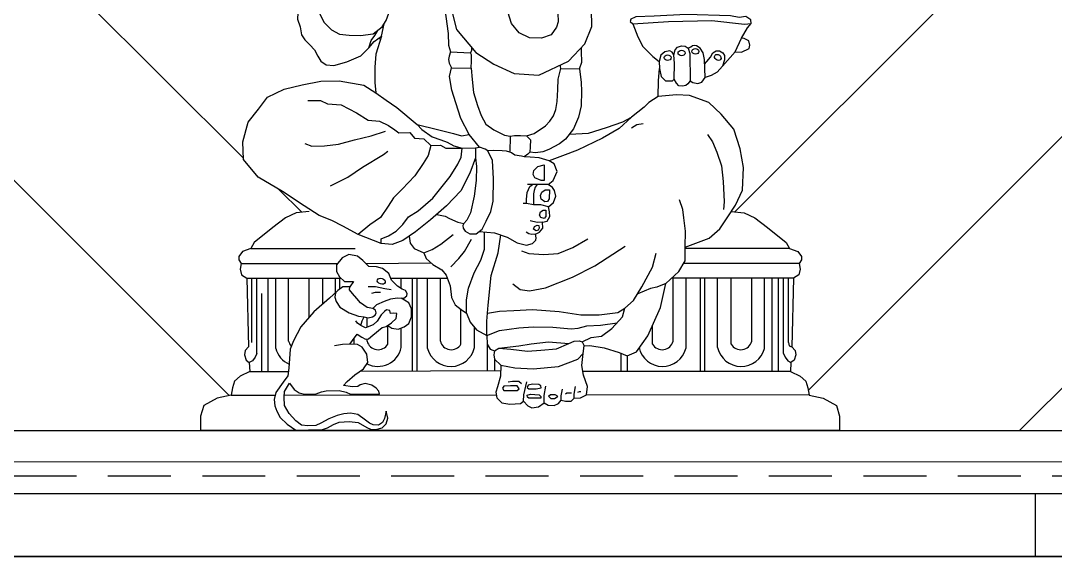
# Model space of a CAD drawing. Header units: millimetres. Extents: x 56222 to 3066687, y -650199 to -121287.
# Drawn here: x 140300.11 to 140316.54, y -185783.99 to -185775.48 of the extents above; entities that cross this region are included whole.
import ezdxf

# ---------------------------------------------------------------- set-up
doc = ezdxf.new("R2010")
doc.units = ezdxf.units.MM
doc.header["$MEASUREMENT"] = 0
doc.linetypes.add('DASHEDX2', pattern=[1.5, 1, -0.5])
doc.layers.add('$TD_AUDIT_GENERATED_(A0BDF17)', color=32, linetype='Continuous', lineweight=30)
doc.layers.add('FURNITURE', color=32, linetype='Continuous', lineweight=9)

# ---------------------------------------------------------------- blocks, each defined once
blk = doc.blocks.new('Ganeshji')
for p, q in [((-63.11, 20.74), (-63.11, 35.85)), ((-61.91, 18.17), (-61.91, 35.85)), ((-59.24, 13.87), (-59.24, 35.85)), ((-57.45, 19.34), (-57.45, 35.85)), ((-54.44, 21.06), (-54.44, 35.85)), ((-49.59, 26.64), (-49.59, 35.85)), ((-46.42, 29.74), (-46.42, 35.85)), ((-43.44, 32.44), (-43.44, 35.85)), ((-42.38, 33.31), (-42.38, 35.85)), ((-27.95, 33.42), (-27.95, 35.85)), ((-25.31, 13.87), (-25.31, 35.85)), ((-24.25, 13.87), (-24.25, 35.85)), ((-21.78, 19.34), (-21.78, 35.85)), ((-18.76, 21.06), (-18.76, 35.85)), ((35.97, 21.06), (35.97, 35.85)), ((38.99, 19.34), (38.99, 35.85)), ((42.38, 13.87), (42.38, 35.85)), ((43.44, 13.87), (43.44, 35.85)), ((46.42, 19.52), (46.42, 35.85)), ((49.59, 20.35), (49.59, 35.85)), ((54.44, 21.06), (54.44, 35.85)), ((57.45, 19.34), (57.45, 35.85)), ((59.24, 13.87), (59.24, 35.85)), ((60.7, 13.87), (60.7, 35.85)), ((61.91, 18.17), (61.91, 35.85)), ((63.11, 20.74), (63.11, 35.85)), ((-60.7, 13.87), (-60.7, 32.22)), ((60.7, 13.87), (60.7, 32.22)), ((-13.92, 20.35), (-13.92, 28.52)), ((-35.97, 24.33), (-35.97, 26.6)), ((-31.12, 20.35), (-31.12, 24.75)), ((31.12, 20.35), (31.12, 24.75)), ((-27.95, 19.52), (-27.95, 24.14)), ((-10.75, 19.52), (-10.75, 24.32)), ((-38.99, 20.25), (-38.99, 21.76)), ((-35.97, 21.06), (-35.97, 21.56)), ((-7.77, 20.31), (-7.77, 14.09)), ((23.64, 18.22), (23.64, 13.87)), ((25.13, 17.55), (25.13, 13.87)), ((-6.06, 16.77), (-6.06, 14.1))]:
    blk.add_line(p, q)
for points in [[(-16.35, 99.98), (-14.97, 94.38), (-10.43, 88.98), (-6.2, 86.24), (-1.41, 83.99), (4.36, 83.6), (11.37, 86.89), (15.17, 90.98), (16.87, 95.1), (16.77, 99.1)], [(8.83, 98.25), (8.9, 96.15), (8.54, 94.94), (7.29, 93.1), (4.98, 92.31), (2.2, 92.38), (-0.24, 93.56), (-2.03, 95.82), (-2.88, 98.57)], [(-21.17, 115.72), (-21.18, 113.51), (-20.41, 110.9), (-19.52, 107.89), (-18.97, 106.06), (-18.31, 102.84), (-17.46, 97.44), (-16.92, 93.41), (-16.88, 90.67), (-16.38, 89.15), (-11.71, 88.89), (-11.37, 89.45), (-11.37, 90.1)], [(-46.37, 110.95), (-48.07, 108.38), (-49.81, 105.89), (-51.46, 103.05), (-52.16, 99.72), (-52.31, 96.78), (-51.7, 95.01), (-51.41, 93.16), (-50.61, 91.98), (-49.47, 90.75), (-48.37, 89.58), (-47.55, 88.11), (-46.87, 86.93), (-45.64, 86.05), (-43.84, 85.94), (-40.74, 86.76), (-37.49, 88.21), (-35.56, 90.09), (-34.3, 91.59), (-32.63, 92.83), (-31.97, 95.73)], [(-45.73, 109.17), (-46.71, 107.3), (-47.72, 104.88), (-48.13, 103.33), (-48.24, 101.25), (-47.89, 99.52), (-46.09, 96.06), (-44.33, 94.3), (-42.48, 93.31), (-40.21, 93.03), (-37.53, 92.93), (-34.53, 93.38), (-32.43, 94.99), (-31.5, 96.48), (-30.85, 98.21), (-30.87, 100.15), (-31.11, 101.41), (-32.16, 102.82), (-32.61, 103.9)], [(27.07, 97.28), (26.04, 96.82), (25.84, 96.27), (26.48, 95.69), (34.87, 96.23), (45.07, 96.5), (52.71, 95.66), (54.29, 95.76), (54.21, 96.67), (53.09, 97.43), (51.48, 97.24), (49.48, 97.58), (39.05, 97.89), (31.52, 97.54), (27.19, 97.33), (27.07, 97.28)], [(26.48, 95.69), (27.64, 92.67), (28.85, 90.41), (31.23, 88.01), (32.71, 86.87)], [(47.57, 85.78), (50.52, 89.14), (52.03, 92.31), (53.42, 94.81), (54.29, 95.76)], [(-35.56, 90.09), (-35.01, 91.8), (-34.19, 92.98), (-33.48, 94.18)], [(-32.63, 92.83), (-33.92, 88.58), (-34.14, 85.48), (-34.16, 81.93), (-33.92, 79.44)], [(13.97, 85.11), (14.47, 86.72), (14.46, 89.17), (14.4, 90.16)], [(36.1, 88.4), (36.46, 89.59), (36.96, 90.24), (37.95, 90.56), (38.8, 90.46), (39.52, 89.99), (39.88, 88.76), (40, 82.29), (39.45, 81.58), (38.93, 81.17), (38.2, 81.02), (37.28, 81.16), (36.77, 81.72), (36.2, 82.68)], [(40, 82.29), (40.58, 81.88), (41.76, 81.71), (42.68, 81.99), (43.46, 83.08), (43.31, 87.33), (43.02, 88.87), (42.29, 90.01), (41.43, 90.53), (41.05, 90.65), (40.55, 90.5), (40.1, 90.19), (39.52, 89.99)], [(50.52, 89.14), (52.07, 89.02), (53.84, 89.89), (53.99, 90.72), (53.73, 91.72), (52.68, 92.3), (52.03, 92.31)], [(-16.38, 89.15), (-16.68, 88.08), (-16.88, 87.3), (-16.7, 86.48), (-16.11, 85.37), (-11.54, 85.27), (-11.45, 86.99), (-11.42, 88.38), (-11.71, 88.89)], [(36.1, 88.4), (35.73, 89.02), (35.18, 89.33), (34.05, 89.11), (33.11, 88.34), (32.71, 86.87), (32.76, 85.21), (33.12, 83.3), (34.17, 82.28), (35.79, 82.32), (36.2, 82.68), (36.28, 86.37), (36.1, 88.4)], [(43.31, 86.2), (43.9, 86.86), (44.78, 87.84), (45.29, 88.88), (46.12, 89.35), (46.88, 89.39), (47.65, 88.88), (48.06, 88.27), (48.01, 87.25), (47.57, 85.78), (46.35, 84.31), (44.9, 83.56), (43.46, 83.08)], [(-26.08, 45.77), (-25.83, 44.1), (-24.89, 42.87), (-22.64, 41.84), (-22.06, 40.49), (-20.49, 39.06), (-18.45, 37.8), (-17.38, 36.59), (-16.44, 34.04), (-16.17, 31.3), (-15.25, 29.59), (-13.83, 28.46), (-12.64, 27.64), (-11.72, 25.49), (-10.25, 23.72), (-7.84, 22.4), (-7.77, 20.31), (-7.06, 19.18), (-6.05, 18.78), (-6.15, 17.78), (-6.06, 16.77), (-4.52, 15.41), (-1.28, 14.74), (3.07, 14.52), (9, 15.08), (13.53, 16.82), (14.8, 18.13), (15.04, 19.92), (16.4, 20.01), (19.77, 19.44), (23.28, 18.39), (25.13, 17.55), (27.33, 18.53), (30.02, 22.28), (32.99, 28.92), (34.22, 34.6), (37.31, 37.43), (38.77, 39.97), (38.8, 43.12), (44.42, 45.29), (46.97, 47.49), (48.64, 50.05), (50.62, 53.07), (52.27, 56.59), (52.53, 61.89), (51.71, 66.32), (50.27, 70.89), (47.25, 74.45), (44.38, 77.18), (39.83, 78.85), (36.76, 78.98), (32.43, 78.59), (32.53, 82.32), (32.74, 85.21)], [(-11.54, 85.27), (-11.31, 82.58), (-10.93, 79.57), (-10.04, 76.5), (-9.16, 74.12), (-8.03, 72.14), (-6.19, 70.77), (-3.68, 69.51), (-2.34, 69.28), (-2.41, 65.54), (-3.22, 65.75), (-4.25, 65.85), (-6.16, 65.9), (-7.62, 65.86), (-8.23, 66.24), (-9.52, 66.65), (-11.98, 69.66), (-13.96, 73.43), (-15.15, 77.13), (-16.07, 80.07), (-16.64, 83.33), (-16.11, 85.37)], [(1.51, 69.34), (3.26, 69.88), (5.98, 71.72), (7, 72.84), (7.84, 74.04), (8.38, 75.54), (8.7, 77.42), (8.83, 80.26), (8.96, 82.73), (9.59, 85.23), (13.97, 85.11), (14.36, 81.87), (14.4, 79.89), (14.34, 76.38), (13.72, 73.71), (12.56, 71.01), (10.63, 68.54), (9.24, 67.46), (6.78, 66.13), (5.3, 65.56), (3.63, 65.38), (2.31, 65.51)], [(9.59, 85.23), (9.47, 85.65), (9.47, 86)], [(-15.6, 67), (-13.66, 66.49), (-10.5, 66.56), (-10.48, 64.19), (-11.8, 60.56), (-13.91, 56.44), (-17.28, 52.85), (-21.05, 49.56), (-24.58, 46.79), (-27.59, 44.75), (-30.08, 43.75), (-32.66, 44.02), (-38.05, 46.11), (-41.72, 48.08), (-44.29, 49.43), (-47.24, 50.64), (-50.74, 52.86), (-55.87, 56.22), (-61.57, 59.64), (-65.07, 63.78), (-65.17, 67.93), (-63.96, 72.57), (-61.51, 75.61), (-59.38, 78.49), (-55.47, 80.33), (-51.28, 81.39), (-46.87, 82.25), (-42.55, 82.29), (-36.73, 81.27), (-33.92, 79.44), (-31.47, 77.76), (-29, 76), (-24.23, 71.99), (-23.08, 70.84), (-20.68, 69.1), (-18.67, 68.39), (-17.18, 67.84), (-15.6, 67)], [(32.43, 78.59), (30.24, 77.23), (29.17, 76.09), (26.17, 73.78), (23.31, 71.11), (19.39, 68.82), (13.46, 66.01), (9.97, 64.64), (6.8, 63.51)], [(-49.92, 77.65), (-46.96, 77.66), (-45.28, 76.9), (-42.06, 76.65), (-38.46, 74.8), (-35.74, 73.01), (-33.06, 72.77), (-30.98, 71.81), (-29.49, 70.74), (-28.55, 70.04), (-25.95, 70.17), (-24.81, 68.77), (-22.61, 68.64), (-20.98, 67.11), (-18.7, 67.13), (-17.49, 66.48), (-13.66, 66.49)], [(11.59, 69.77), (16.03, 70), (20.3, 71.32), (24.11, 72.68), (26.17, 73.78)], [(-24.23, 71.99), (-19.47, 70.85), (-15.7, 69.94), (-13.8, 69.32), (-11.98, 69.66)], [(26.19, 71.26), (27.4, 72.05), (28.9, 72.28)], [(-50.63, 67.52), (-48.99, 66.95), (-45.98, 67.01), (-42.7, 67.41), (-38.91, 68.41), (-35.02, 69.39), (-31.69, 70.48)], [(-2.34, 69.28), (-1.34, 69.47), (0.08, 69.44), (1.46, 69.39), (2.4, 68.42), (2.34, 66.74), (2.31, 65.51), (1.84, 65.02), (0.98, 64.43), (0.29, 64.56), (-1.22, 64.83), (-2.01, 65.33), (-2.41, 65.54)], [(44.04, 69.7), (45.22, 67.91), (46.22, 65.48), (47.37, 62.28), (47.71, 58.63), (47.96, 53.8), (47.8, 52.01)], [(-44.6, 57.61), (-40.49, 59.64), (-37.1, 62), (-32.15, 65), (-31.1, 65.71)], [(-20.98, 67.11), (-21.66, 64.76), (-22.82, 62.83), (-24.79, 59.96), (-27.75, 56.82), (-29.78, 54.73), (-31.04, 52.82), (-32.86, 50.11), (-35.32, 48.41), (-38.05, 46.11)], [(-32.66, 44.02), (-32.65, 45.1), (-30.93, 45.83), (-29.17, 46.94), (-27.6, 48.51), (-26.25, 50.31), (-23.98, 51.68), (-20.52, 54.66), (-16.45, 59.8), (-14.63, 62.66), (-13.85, 64.36), (-13.66, 66.49)], [(-10.48, 64.19), (-10.28, 62.16), (-10.37, 58.85), (-10.79, 55.16), (-11.64, 51.23), (-12.5, 49.54), (-13.26, 48.73), (-13.48, 48.28), (-13.4, 47.61), (-12.95, 46.93), (-11.86, 46.3), (-10.32, 46.29), (-8.96, 47.4), (-7.98, 49.25), (-6.92, 51.56), (-6.32, 54.01), (-6.27, 59.25), (-6.47, 63.54), (-7.62, 65.86)], [(-10.5, 66.56), (-9.52, 66.65)], [(-9.64, 46.85), (-6.04, 46.53), (-3.04, 45.54), (-0.72, 44.21), (1.48, 43.61), (2.9, 43.99), (3.69, 44.79), (3.76, 45.36), (3.63, 46.21), (4.55, 46.66), (5.36, 47.62), (5.25, 49.01), (6.35, 49.28), (6.98, 50.37), (6.88, 51.48), (6.7, 52.68), (7.87, 53.63), (8.41, 55.16), (8.05, 56.51), (7.59, 57.19), (6.56, 57.87), (7.74, 58.84), (8.68, 60.98), (8, 62.74), (6.8, 63.51), (4.5, 64.15), (2.32, 64.32), (0.98, 64.43)], [(5.68, 62.53), (5.66, 58.83), (4.92, 58.86), (3.48, 59.47), (3.07, 60.22), (3.21, 61.17), (4.15, 62.1), (5.68, 62.53)], [(1.5, 53.44), (1.5, 54.4), (1.64, 56.03), (2.25, 57.44), (2.88, 57.87)], [(6.56, 57.87), (4.03, 57.87), (1.74, 57.87)], [(4.03, 57.87), (3.56, 57.3), (3.32, 56.48), (3.12, 55.68), (3.15, 53.95), (3.15, 53.1)], [(6.86, 56.67), (6.79, 54.56), (6.45, 53.88), (5.8, 53.84), (4.95, 54.48), (4.76, 55.3), (5.07, 56.12), (5.87, 56.66), (6.86, 56.67)], [(38.8, 43.12), (38.89, 46.93), (38.49, 50.03), (38.24, 52.02), (37.49, 54.26)], [(-49.63, 51.56), (-52.64, 51.2), (-55.2, 50.06), (-58.12, 47.77), (-62.5, 44.25), (-63.33, 42.86), (-65.31, 42.12), (-66.17, 40.99), (-66.15, 40.16), (-65.6, 39.28), (-65.83, 37.95), (-65.48, 36.62), (-64.27, 35.85), (-63.87, 19.69), (-64.67, 18.86), (-64.82, 17.82), (-64.43, 16.56), (-63.67, 15.98), (-63.57, 13.87)], [(6.7, 52.68), (6.7, 52.68), (4.89, 53.09), (3.12, 53.1), (1.5, 53.44), (0.71, 53.46)], [(6.06, 51.89), (6.05, 50.35), (5.66, 49.88), (4.85, 50.14), (4.55, 50.67), (4.76, 51.46), (5.44, 51.89), (6.06, 51.89)], [(49.63, 51.56), (52.64, 51.2), (55.2, 50.06), (58.12, 47.77), (62.5, 44.25), (63.33, 42.86), (65.31, 42.12), (66.17, 40.99), (66.15, 40.16), (65.6, 39.28), (65.83, 37.95), (65.48, 36.62), (64.27, 35.85), (63.87, 19.69), (64.67, 18.86), (64.82, 17.82), (64.43, 16.56), (63.67, 15.98), (63.57, 13.87)], [(-19.6, 50.82), (-17.64, 50.48), (-16.58, 49.89), (-14.63, 49.06), (-13.26, 48.73)], [(5.25, 49.01), (3.99, 48.97), (2.33, 49.32)], [(-12.64, 27.64), (-12.6, 30.77), (-12.15, 33.5), (-10.79, 37.14), (-9.21, 40.12), (-8.39, 42.67), (-8.41, 45.57), (-8.41, 46.74)], [(3.63, 46.21), (2.71, 46.16), (2.06, 46.31), (1.45, 46.71)], [(4.42, 48.28), (4.44, 47.6), (4.21, 47.13), (3.75, 46.98), (3.17, 47.37), (3.34, 48.05), (3.97, 48.32), (4.42, 48.28)], [(-22.64, 41.84), (-20.68, 42.61), (-18.64, 43.84), (-15.72, 46.1)], [(-16.31, 38.5), (-14.45, 40.45), (-13.08, 42.17), (-11.44, 45.01)], [(-7.84, 22.4), (-7.84, 25.74), (-7.54, 29.53), (-6.8, 36.47), (-5.15, 41.86), (-4.54, 46.03)], [(0.34, 42.31), (2.05, 41.63), (5.6, 41.45), (8.96, 41.65), (12.42, 43.1), (15.93, 45.13)], [(-63.33, 42.86), (-38.79, 42.86)], [(-35.59, 38.64), (-37.01, 40.04), (-38.2, 41), (-40.29, 41.4), (-41.81, 40.67), (-43.19, 39), (-43.17, 37.4), (-42.45, 36.18), (-41.33, 35.09), (-39.21, 35.11), (-40.01, 33.8), (-41.66, 33.81), (-42.9, 32.94), (-44.83, 31.15), (-48.47, 27.92), (-51.58, 24.39), (-53.3, 21.13), (-54.09, 19.17), (-54.39, 14.66), (-54.62, 12.87), (-55.72, 11.37), (-57.44, 8.99), (-57.85, 7.31), (-57.64, 5.8), (-57.19, 4.54), (-56.4, 3.06), (-54.77, 1.47), (-52.72, 0.12), (-52.42, 0.07), (-49.79, 0.13), (-48.19, 0.2), (-46.73, 0.18), (-45.32, 0.67), (-43.85, 1.39), (-42.55, 1.94), (-40.2, 2.12), (-38.07, 1.86), (-36.08, 0.69), (-35.18, 0.36), (-33.95, 0.26), (-32.44, 0.64), (-31.5, 1.59), (-31.11, 2.9), (-31.51, 4.6), (-31.9, 2.87), (-32.4, 1.93), (-33.3, 1.24), (-34.54, 1.36), (-35.39, 1.77), (-36.39, 2.45), (-38.13, 3.74), (-39.89, 4.09), (-41.46, 3.97), (-43, 3.52), (-44.98, 2.72), (-46.82, 1.76), (-48.02, 1.2), (-49.93, 1.11), (-51.39, 1.26), (-52.71, 2.25), (-54.32, 3.99), (-55.41, 5.88), (-55.48, 7.88), (-55.43, 9.22), (-54.22, 11.13), (-53.15, 9.67), (-51.99, 8.89), (-51.05, 8.64), (-49.86, 8.54), (-47.94, 8.66), (-46.69, 9.1), (-45.6, 9.34), (-42.57, 9.46), (-40.94, 9.02), (-39.88, 8.54), (-33.07, 8.58), (-33.23, 9.23), (-33.85, 9.95), (-34.89, 10.7), (-36.41, 11.06), (-37.62, 10.77), (-38.15, 10.37), (-39.41, 10.3), (-41.56, 10.63), (-40.7, 11.51), (-38.84, 13.11), (-36.84, 14.52), (-35.82, 16.02), (-36.03, 17.95), (-37.17, 19.65), (-38.23, 20.23), (-40.07, 20.29), (-39.43, 21.16), (-38.32, 22.67), (-37.21, 21.96), (-36.34, 21.54), (-35.65, 21.57), (-34.67, 22.47), (-32.44, 24.28), (-31.49, 24.48), (-30.27, 25.37), (-29.14, 26.38), (-29, 27.51), (-29.72, 27.64), (-30.47, 27.57), (-30.67, 28.26), (-31.43, 28.43), (-31.89, 28.05), (-32.64, 27.26), (-33.58, 25.75), (-34.56, 24.91), (-36.39, 24.16), (-37.46, 24.73), (-37.12, 25.79), (-36.65, 26.75), (-35.73, 26.55), (-34.68, 26.73), (-34.06, 27.19), (-33.86, 27.68), (-33.98, 28.36), (-34.63, 28.72), (-33.71, 29.66), (-31.86, 30.48), (-30.43, 30.99), (-28.94, 31.2), (-27.32, 31.15), (-26.65, 31.73), (-26.6, 32.24), (-26.94, 32.93), (-27.72, 33.28), (-28.82, 33.98), (-30.22, 35.42), (-30.87, 36.97), (-32.37, 38.13), (-33.74, 38.52), (-35.59, 38.64)], [(-1.74, 34.55), (0.03, 33.22), (2.19, 32.88), (5.96, 33.6), (12.31, 36.11), (17.52, 38.77), (24.71, 43.37)], [(14.61, 20.85), (16.68, 21.93), (19.09, 22.18), (21.59, 24), (24.08, 26.76), (24.62, 28.83), (26.66, 30.58), (28.6, 33.83), (31.1, 38.46), (31.95, 41.77)], [(63.33, 42.86), (38.79, 42.86)], [(-65.6, 39.28), (-42.95, 39.28)], [(-36.23, 39.28), (-20.96, 39.49)], [(65.6, 39.28), (38.38, 39.28)], [(-64.27, 35.85), (-42.1, 35.85)], [(-30.4, 35.85), (-17.1, 35.85)], [(34.22, 34.6), (32.12, 33.75), (30.64, 33.41), (27.63, 32.21)], [(64.27, 35.85), (35.77, 35.85)], [(-43.44, 32.44), (-43.55, 31.39), (-43.29, 30.38), (-42.4, 29.07), (-40.18, 27.74), (-37.97, 26.94), (-36.65, 26.75)], [(-34.63, 28.72), (-35.97, 28.99), (-37.51, 30.06), (-38.41, 31.05), (-39.44, 32.23), (-40.11, 33.12), (-40.01, 33.8)], [(-30.35, 33.09), (-31.82, 33.38), (-33.99, 33.81), (-35.72, 33.81)], [(-32.8, 32.52), (-34.11, 32.49), (-34.92, 32.24)], [(-31.12, 24.75), (-30.17, 24.06), (-28.68, 23.87), (-27.28, 24.38), (-26.2, 25.22), (-25.55, 26.75), (-25.54, 28.65), (-26.14, 30.02), (-27.17, 30.67), (-27.95, 31.17)], [(-7.69, 27.64), (-4.87, 28.09), (-1.52, 28.24), (2.92, 28.47), (9.17, 28.01), (14.29, 27.25), (18.58, 27.27), (22.99, 27.78), (24.62, 28.83)], [(-37.46, 24.73), (-38.25, 25.24), (-38.62, 25.85)], [(-7.84, 22.4), (-4.89, 23.55), (-0.31, 24.15), (3.06, 24.44), (7.71, 24.31), (11.99, 23.96), (13.66, 24.12), (15.64, 24.61), (18.85, 24.83), (22.84, 25.38)], [(-40.07, 20.29), (-41.8, 20.28), (-43.62, 19.93)], [(-6.05, 18.78), (-4.99, 19.4), (-2.23, 19.13), (1.69, 18.66), (4.9, 18.92), (8.58, 19.26), (11.41, 20.45), (12.7, 21.07), (13.85, 21.08), (14.61, 20.85), (15.04, 19.92)], [(-4.99, 19.4), (-0.33, 19.95), (2.56, 20.37), (6.68, 20.84), (11.41, 20.45)], [(63.11, 20.74), (63.24, 19.92), (63.87, 19.69)], [(-61.91, 18.17), (-62.31, 17.24), (-62.91, 16.42), (-63.67, 15.98)], [(-4.52, 15.41), (-4.59, 12.8), (-5.29, 10.3), (-5.7, 9.05), (-5.47, 7.67), (-4.33, 6.51), (-2.46, 6.19), (-1.16, 6.31), (0.12, 6.38), (0.82, 6.91), (1.8, 5.79), (2.75, 5.38), (4.29, 5.59), (5.64, 6.5), (6.61, 5.97), (8.02, 5.9), (9.03, 6.37), (9.65, 7.16), (10.65, 6.88), (11.99, 6.9), (12.73, 7.65), (14.17, 7.68), (15.6, 8.42), (15.81, 10.36), (14.9, 13.02), (14.51, 15.33), (14.8, 18.13)], [(61.91, 18.17), (62.31, 17.24), (62.91, 16.42), (63.67, 15.98)], [(-63.57, 13.87), (-65.85, 12.82), (-67.15, 11.62), (-67.66, 10.04), (-67.95, 8.34), (-71.2, 7.65), (-74.34, 5.92), (-75.11, 3.4), (-75.11, 0)], [(-63.57, 13.87), (-54.49, 13.91)], [(-37.61, 13.97), (-4.55, 14.1)], [(63.57, 13.87), (14.76, 13.87)], [(63.57, 13.87), (65.85, 12.82), (67.15, 11.62), (67.66, 10.04), (67.95, 8.34), (71.2, 7.65), (74.34, 5.92), (75.11, 3.4), (75.11, 0)], [(-2.3, 10.55), (-3.85, 10.44), (-4.15, 9.99), (-3.83, 9.45), (-2.38, 9.43), (-0.68, 9.43), (-0.21, 9.85), (-0.72, 10.56), (-2.3, 10.55)], [(-2.79, 11.49), (-1.83, 11.65), (-0.29, 11.59), (0.35, 11.05)], [(0.82, 6.91), (0.84, 8.43), (1.59, 11.44)], [(4.9, 10.56), (4.43, 10.8), (2.94, 10.88), (1.86, 10.65), (1.64, 10.11), (2.01, 9.78), (3.78, 9.78), (4.97, 10.04), (4.9, 10.56)], [(5.64, 6.5), (5.64, 8.28), (6.02, 10.48)], [(9.65, 7.16), (9.65, 8.2), (9.97, 9.76)], [(12.73, 7.65), (12.73, 8.6), (13.01, 10.39)], [(-67.95, 8.34), (-57.59, 8.36)], [(-55.46, 8.36), (-5.6, 8.44)], [(1.7, 7.87), (1.68, 8.3), (2.45, 8.58), (3.42, 8.5), (4.49, 8.41), (4.83, 8.02), (4.83, 7.61), (3.36, 7.61), (2.01, 7.61), (1.7, 7.87)], [(7.29, 7.45), (6.68, 8.1), (7.14, 8.52), (8.14, 8.52), (8.61, 8.22), (8.78, 7.9), (8.44, 7.71), (8.06, 7.5), (7.29, 7.45)], [(10.66, 8.66), (11, 8.84), (12.05, 8.84)], [(13.55, 9.07), (13.95, 9.22), (14.28, 9.22)], [(67.95, 8.34), (15.6, 8.42)], [(75.1, 0), (-75.1, 0)]]:
    blk.add_lwpolyline(points)
for centre, radius, start, end in [((-51.88, 21.63), 2.62, 192.5546, 222.508), ((-33.49, 20.77), 5.68, 243.3264, 347.2805), ((-33.41, 21.63), 2.62, 192.5546, 330.8418), ((-16.28, 20.77), 5.68, 194.5721, 347.2805), ((-16.2, 21.63), 2.62, 192.5546, 330.8418), ((33.49, 20.77), 5.68, 192.7195, 345.4279), ((33.41, 21.63), 2.62, 209.1582, 347.4454), ((51.96, 20.77), 5.68, 192.7195, 345.4279), ((51.88, 21.63), 2.62, 209.1582, 347.4454), ((-51.96, 20.77), 5.68, 194.5721, 245.398)]:
    blk.add_arc(centre, radius, start, end)
for centre, major_axis in [((34.66, 87.75), (-0.824, 0.011)), ((37.94, 88.84), (-0.824, 0.011)), ((41.2, 89.24), (-0.824, 0.011)), ((46.47, 87.8), (-0.651, 0.505))]:
    blk.add_ellipse(centre, major_axis=major_axis, ratio=0.793905)
blk.add_ellipse((-32.65, 35.13), major_axis=(-0.922, 0.32), ratio=0.68764, start_param=-3.141592653589793, end_param=3.141592653589793)

msp = doc.modelspace()

# ---------------------------------------------------------------- linework, layer by layer
at = {"layer": '$TD_AUDIT_GENERATED_(A0BDF17)', "linetype": 'Continuous', "lineweight": 25, "ltscale": 2}
for p, q in [((140307.992, -185783.994), (140295.966, -185783.994)), ((140319.973, -185783.994), (140307.992, -185783.994))]:
    msp.add_line(p, q, dxfattribs=at)
at = {"layer": 'FURNITURE', "lineweight": 5}
for p, q in [((140303.642, -185777.664), (140298.223, -185772.244)), ((140311.449, -185778.517), (140317.723, -185772.244)), ((140303.409, -185781.43), (140295.972, -185773.993)), ((140312.617, -185781.35), (140319.973, -185773.993)), ((140305.819, -185775.774), (140305.796, -185775.751)), ((140305.819, -185775.774), (140305.796, -185775.751)), ((140315.973, -185781.994), (140319.973, -185777.993)), ((140304.57, -185778.524), (140304.206, -185778.16)), ((140312.536, -185781.43), (140312.536, -185781.43))]:
    msp.add_line(p, q, dxfattribs=at)
at = {"layer": 'FURNITURE', "lineweight": 30}
for p, q in [((140295.741, -185781.994), (140320.204, -185781.994)), ((140295.741, -185781.994), (140320.204, -185781.994)), ((140295.741, -185782.994), (140320.204, -185782.994)), ((140295.741, -185782.994), (140320.204, -185782.994)), ((140316.223, -185783.994), (140316.223, -185782.994)), ((140291.472, -185783.994), (140324.473, -185783.994))]:
    msp.add_line(p, q, dxfattribs=at)
at = {"layer": 'FURNITURE', "lineweight": 13}
for p, q in [((140300.238, -185781.994), (140315.985, -185781.994)), ((140320.454, -185782.494), (140295.491, -185782.494)), ((140320.454, -185782.494), (140307.228, -185782.494)), ((140320.215, -185782.994), (140307.228, -185782.994)), ((140320.215, -185782.994), (140307.228, -185782.994))]:
    msp.add_line(p, q, dxfattribs=at)
at = {"layer": 'FURNITURE', "color": 3, "linetype": 'DASHEDX2', "lineweight": 30}
msp.add_line((140295.491, -185782.716), (140320.454, -185782.716), dxfattribs=at)

# ---------------------------------------------------------------- block references
at = {"color": 18, "true_color": 0x000000, "xscale": 0.06756536921093448, "yscale": 0.06756536921093448, "zscale": 0.06756536921093448}
msp.add_blockref('Ganeshji', (140308.039, -185781.994), dxfattribs=at)

doc.saveas('drawing.dxf')
